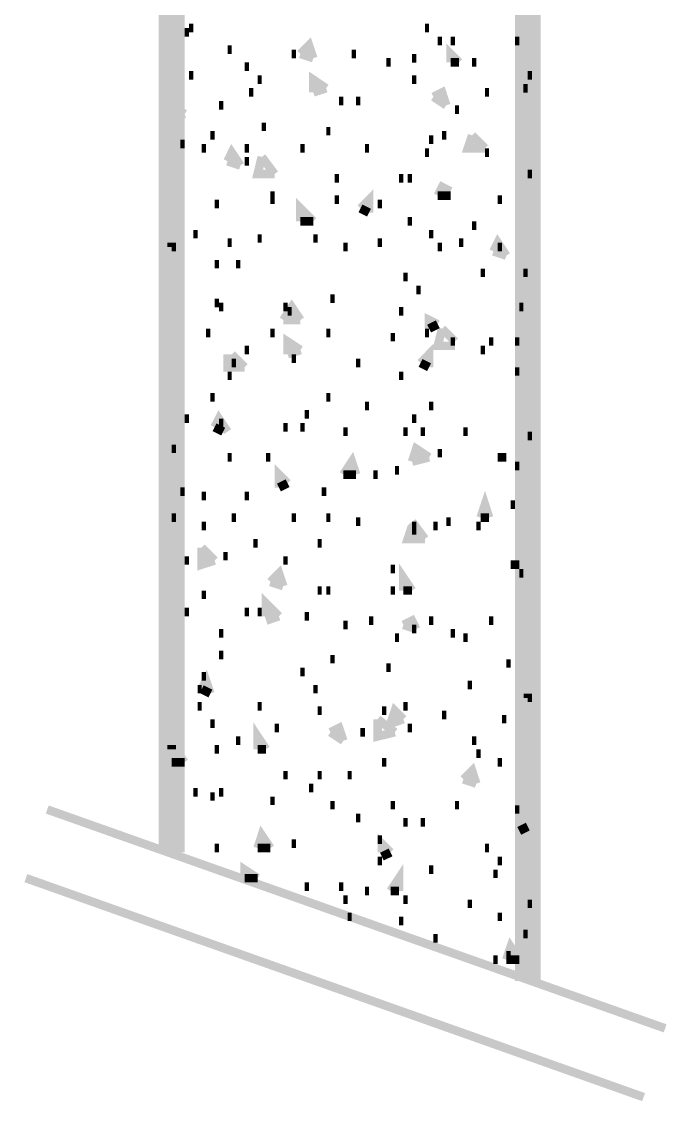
# Model space of a CAD drawing. Extents: x 0.1 to 11.6, y 0.3 to 16.2.
# Drawn here: x 7.6667 to 7.9183, y 9.5267 to 9.9459 of the extents above; entities that cross this region are included whole.
import ezdxf

# ---------------------------------------------------------------- set-up
doc = ezdxf.new("R2010")
doc.units = 0
doc.layers.get('0').update_dxf_attribs({"linetype": 'CONTINUOUS'})

msp = doc.modelspace()

# ---------------------------------------------------------------- linework, layer by layer
at = {"color": 0}
for points, const_width in [([(7.72499, 9.62332), (7.72499, 10.5384)], 0.01), ([(7.86333, 9.57335), (7.86333, 10.49)], 0.01), ([(7.73167, 9.94336), (7.73335, 9.94336)], 0.003333), ([(7.82335, 9.94336), (7.82497, 9.94336)], 0.003333), ([(7.72999, 9.94168), (7.73167, 9.94168)], 0.003333), ([(7.77501, 9.93332), (7.77832, 9.93668), (7.78, 9.93164)], 0.003333), ([(7.82835, 9.93832), (7.83003, 9.93832)], 0.003333), ([(7.83333, 9.93832), (7.83501, 9.93832)], 0.003333), ([(7.85835, 9.93832), (7.86003, 9.93832)], 0.003333), ([(7.74669, 9.935), (7.74832, 9.935)], 0.003333), ([(7.83333, 9.93001), (7.83333, 9.93332), (7.83664, 9.93001)], 0.003333), ([(7.77165, 9.93332), (7.77333, 9.93332)], 0.003333), ([(7.77501, 9.93332), (7.78, 9.93164)], 0.003333), ([(7.79497, 9.93332), (7.79665, 9.93332)], 0.003333), ([(7.80832, 9.93001), (7.81, 9.93001)], 0.003333), ([(7.81836, 9.93164), (7.81999, 9.93164)], 0.003333), ([(7.83333, 9.93001), (7.83664, 9.93001)], 0.003333), ([(7.84169, 9.93001), (7.84332, 9.93001)], 0.003333), ([(7.73167, 9.92503), (7.73335, 9.92503)], 0.003333), ([(7.75331, 9.92833), (7.75499, 9.92833)], 0.003333), ([(7.86333, 9.92503), (7.86501, 9.92503)], 0.003333), ([(7.75836, 9.92333), (7.75999, 9.92333)], 0.003333), ([(7.78, 9.91835), (7.78, 9.92333), (7.785, 9.91997)], 0.003333), ([(7.81836, 9.92333), (7.81999, 9.92333)], 0.003333), ([(7.75499, 9.91835), (7.75667, 9.91835)], 0.003333), ([(7.78, 9.91835), (7.785, 9.91997)], 0.003333), ([(7.82667, 9.91667), (7.83003, 9.91835), (7.83165, 9.91336)], 0.003333), ([(7.82667, 9.91667), (7.83165, 9.91336)], 0.003333), ([(7.84668, 9.91835), (7.84831, 9.91835)], 0.003333), ([(7.86165, 9.91997), (7.86333, 9.91997)], 0.003333), ([(7.72499, 9.90831), (7.72499, 9.91336), (7.72999, 9.91)], 0.003333), ([(7.74333, 9.91336), (7.74501, 9.91336)], 0.003333), ([(7.78999, 9.91499), (7.79167, 9.91499)], 0.003333), ([(7.79665, 9.91499), (7.79833, 9.91499)], 0.003333), ([(7.72499, 9.90831), (7.72999, 9.91)], 0.003333), ([(7.83501, 9.91168), (7.83664, 9.91168)], 0.003333), ([(7.75999, 9.905), (7.76167, 9.905)], 0.003333), ([(7.74001, 9.90169), (7.74164, 9.90169)], 0.003333), ([(7.785, 9.90332), (7.78668, 9.90332)], 0.003333), ([(7.82497, 9.90001), (7.82667, 9.90001)], 0.003333), ([(7.83003, 9.90169), (7.83165, 9.90169)], 0.003333), ([(7.84169, 9.90169), (7.84, 9.89665), (7.84668, 9.89665)], 0.003333), ([(7.84169, 9.90169), (7.84668, 9.89665)], 0.003333), ([(7.72835, 9.89833), (7.72999, 9.89833)], 0.003333), ([(7.73665, 9.89665), (7.73833, 9.89665)], 0.003333), ([(7.74669, 9.89165), (7.74832, 9.89501), (7.75168, 9.88997)], 0.003333), ([(7.75331, 9.89665), (7.75499, 9.89665)], 0.003333), ([(7.77501, 9.89665), (7.77669, 9.89665)], 0.003333), ([(7.80003, 9.89665), (7.80165, 9.89665)], 0.003333), ([(7.74669, 9.89165), (7.75168, 9.88997)], 0.003333), ([(7.75331, 9.89165), (7.75499, 9.89165)], 0.003333), ([(7.75999, 9.89333), (7.75836, 9.88667), (7.76497, 9.88667)], 0.003333), ([(7.75999, 9.89333), (7.76497, 9.88667)], 0.003333), ([(7.82335, 9.89501), (7.82497, 9.89501)], 0.003333), ([(7.84668, 9.89501), (7.84831, 9.89501)], 0.003333), ([(7.78836, 9.88499), (7.78999, 9.88499)], 0.003333), ([(7.81332, 9.88499), (7.815, 9.88499)], 0.003333), ([(7.81668, 9.88499), (7.81836, 9.88499)], 0.003333), ([(7.86333, 9.88667), (7.86501, 9.88667)], 0.003333), ([(7.79833, 9.87332), (7.80165, 9.87668), (7.80165, 9.87169)], 0.003333), ([(7.82835, 9.87831), (7.83003, 9.88167), (7.83333, 9.87999)], 0.003333), ([(7.74164, 9.875), (7.74333, 9.875)], 0.003333), ([(7.76335, 9.87831), (7.76497, 9.87831)], 0.003333), ([(7.76335, 9.87668), (7.76497, 9.87668)], 0.003333), ([(7.77501, 9.86833), (7.77501, 9.87332), (7.78, 9.86833)], 0.003333), ([(7.78836, 9.87668), (7.78999, 9.87668)], 0.003333), ([(7.80501, 9.875), (7.80664, 9.875)], 0.003333), ([(7.82835, 9.87831), (7.83333, 9.87831)], 0.003333), ([(7.85167, 9.87668), (7.85335, 9.87668)], 0.003333), ([(7.79833, 9.87332), (7.80165, 9.87169)], 0.003333), ([(7.77501, 9.86833), (7.78, 9.86833)], 0.003333), ([(7.81668, 9.86833), (7.81836, 9.86833)], 0.003333), ([(7.84169, 9.86664), (7.84332, 9.86664)], 0.003333), ([(7.73335, 9.86333), (7.73503, 9.86333)], 0.003333), ([(7.82497, 9.86333), (7.82667, 9.86333)], 0.003333), ([(7.72499, 9.86003), (7.72499, 9.85835)], 0.003333), ([(7.72499, 9.85835), (7.72667, 9.85835)], 0.003333), ([(7.74669, 9.86003), (7.74832, 9.86003)], 0.003333), ([(7.75836, 9.86165), (7.75999, 9.86165)], 0.003333), ([(7.78, 9.86165), (7.78168, 9.86165)], 0.003333), ([(7.79167, 9.85835), (7.79335, 9.85835)], 0.003333), ([(7.80501, 9.86003), (7.80664, 9.86003)], 0.003333), ([(7.82835, 9.85835), (7.83003, 9.85835)], 0.003333), ([(7.83664, 9.86003), (7.83832, 9.86003)], 0.003333), ([(7.84999, 9.85667), (7.85167, 9.86003), (7.85499, 9.85499)], 0.003333), ([(7.85167, 9.85835), (7.85335, 9.85835)], 0.003333), ([(7.84999, 9.85667), (7.85499, 9.85499)], 0.003333), ([(7.74164, 9.85167), (7.74333, 9.85167)], 0.003333), ([(7.75, 9.85167), (7.75168, 9.85167)], 0.003333), ([(7.815, 9.84668), (7.81668, 9.84668)], 0.003333), ([(7.845, 9.84831), (7.84668, 9.84831)], 0.003333), ([(7.86165, 9.84831), (7.86333, 9.84831)], 0.003333), ([(7.81999, 9.84169), (7.82167, 9.84169)], 0.003333), ([(7.78668, 9.83832), (7.78836, 9.83832)], 0.003333), ([(7.74164, 9.83664), (7.74333, 9.83664)], 0.003333), ([(7.74333, 9.83501), (7.74501, 9.83501)], 0.003333), ([(7.76833, 9.83003), (7.77165, 9.83501), (7.77501, 9.83003)], 0.003333), ([(7.76833, 9.83501), (7.77001, 9.83501)], 0.003333), ([(7.77001, 9.83333), (7.77165, 9.83333)], 0.003333), ([(7.81332, 9.83333), (7.815, 9.83333)], 0.003333), ([(7.86003, 9.83501), (7.86165, 9.83501)], 0.003333), ([(7.76833, 9.83003), (7.77501, 9.83003)], 0.003333), ([(7.82497, 9.82667), (7.82497, 9.83003), (7.82835, 9.82835)], 0.003333), ([(7.73833, 9.82497), (7.74001, 9.82497)], 0.003333), ([(7.76335, 9.82497), (7.76497, 9.82497)], 0.003333), ([(7.785, 9.82497), (7.78668, 9.82497)], 0.003333), ([(7.82335, 9.82497), (7.82497, 9.82497)], 0.003333), ([(7.82497, 9.82667), (7.82835, 9.82835)], 0.003333), ([(7.83003, 9.82667), (7.82835, 9.81999), (7.83501, 9.81999)], 0.003333), ([(7.83003, 9.82667), (7.83501, 9.82167)], 0.003333), ([(7.77001, 9.81668), (7.77001, 9.82167), (7.77501, 9.81836)], 0.003333), ([(7.81, 9.82335), (7.81168, 9.82335)], 0.003333), ([(7.83333, 9.82167), (7.83501, 9.82167)], 0.003333), ([(7.84831, 9.82167), (7.84999, 9.82167)], 0.003333), ([(7.85835, 9.82167), (7.86003, 9.82167)], 0.003333), ([(7.74669, 9.81668), (7.74669, 9.81168), (7.75331, 9.81168)], 0.003333), ([(7.74832, 9.81668), (7.75331, 9.81168)], 0.003333), ([(7.75331, 9.81836), (7.75499, 9.81836)], 0.003333), ([(7.77001, 9.81668), (7.77501, 9.81836)], 0.003333), ([(7.82167, 9.81332), (7.82497, 9.81668), (7.82497, 9.81168)], 0.003333), ([(7.845, 9.81836), (7.84668, 9.81836)], 0.003333), ([(7.74832, 9.81332), (7.75, 9.81332)], 0.003333), ([(7.77165, 9.815), (7.77333, 9.815)], 0.003333), ([(7.79665, 9.81332), (7.79833, 9.81332)], 0.003333), ([(7.82167, 9.81332), (7.82497, 9.81168)], 0.003333), ([(7.74669, 9.80832), (7.74832, 9.80832)], 0.003333), ([(7.81332, 9.80832), (7.815, 9.80832)], 0.003333), ([(7.85835, 9.81), (7.86003, 9.81)], 0.003333), ([(7.74001, 9.80003), (7.74164, 9.80003)], 0.003333), ([(7.785, 9.80003), (7.78668, 9.80003)], 0.003333), ([(7.80003, 9.79665), (7.80165, 9.79665)], 0.003333), ([(7.82497, 9.79665), (7.82667, 9.79665)], 0.003333), ([(7.72999, 9.79167), (7.73167, 9.79167)], 0.003333), ([(7.74164, 9.78836), (7.74333, 9.79167), (7.74669, 9.78668)], 0.003333), ([(7.77669, 9.79335), (7.77832, 9.79335)], 0.003333), ([(7.81836, 9.79167), (7.81999, 9.79167)], 0.003333), ([(7.74164, 9.78836), (7.74501, 9.78668)], 0.003333), ([(7.74333, 9.78999), (7.74501, 9.78999)], 0.003333), ([(7.76833, 9.78836), (7.77001, 9.78836)], 0.003333), ([(7.77501, 9.78836), (7.77669, 9.78836)], 0.003333), ([(7.79167, 9.78668), (7.79335, 9.78668)], 0.003333), ([(7.815, 9.78668), (7.81668, 9.78668)], 0.003333), ([(7.82167, 9.78668), (7.82335, 9.78668)], 0.003333), ([(7.83832, 9.78668), (7.84, 9.78668)], 0.003333), ([(7.86333, 9.785), (7.86501, 9.785)], 0.003333), ([(7.72499, 9.78), (7.72667, 9.78)], 0.003333), ([(7.81836, 9.77501), (7.81999, 9.78), (7.82497, 9.77669)], 0.003333), ([(7.82835, 9.77832), (7.83003, 9.77832)], 0.003333), ([(7.74669, 9.77669), (7.74832, 9.77669)], 0.003333), ([(7.76167, 9.77669), (7.76335, 9.77669)], 0.003333), ([(7.79167, 9.77001), (7.79497, 9.77501), (7.79665, 9.77001)], 0.003333), ([(7.81836, 9.77501), (7.82497, 9.77669)], 0.003333), ([(7.85167, 9.77669), (7.85335, 9.77669)], 0.003333), ([(7.85335, 9.77669), (7.85499, 9.77669)], 0.003333), ([(7.76665, 9.76497), (7.76665, 9.77001), (7.77001, 9.76665)], 0.003333), ([(7.79167, 9.77001), (7.79665, 9.77001)], 0.003333), ([(7.80333, 9.77001), (7.80501, 9.77001)], 0.003333), ([(7.81168, 9.77165), (7.81332, 9.77165)], 0.003333), ([(7.85835, 9.77333), (7.86003, 9.77333)], 0.003333), ([(7.76665, 9.76497), (7.77001, 9.76665)], 0.003333), ([(7.72835, 9.76335), (7.72999, 9.76335)], 0.003333), ([(7.73665, 9.76167), (7.73833, 9.76167)], 0.003333), ([(7.75331, 9.76167), (7.75499, 9.76167)], 0.003333), ([(7.78331, 9.76335), (7.785, 9.76335)], 0.003333), ([(7.845, 9.75331), (7.84668, 9.75836), (7.84831, 9.75331)], 0.003333), ([(7.85667, 9.75836), (7.85835, 9.75836)], 0.003333), ([(7.72499, 9.75331), (7.72667, 9.75331)], 0.003333), ([(7.74832, 9.75331), (7.75, 9.75331)], 0.003333), ([(7.77165, 9.75331), (7.77333, 9.75331)], 0.003333), ([(7.785, 9.75331), (7.78668, 9.75331)], 0.003333), ([(7.845, 9.75331), (7.84831, 9.75331)], 0.003333), ([(7.73665, 9.75), (7.73833, 9.75)], 0.003333), ([(7.79665, 9.75168), (7.79833, 9.75168)], 0.003333), ([(7.81836, 9.75), (7.81668, 9.74501), (7.82335, 9.74501)], 0.003333), ([(7.81836, 9.75168), (7.82335, 9.74501)], 0.003333), ([(7.81836, 9.75), (7.81999, 9.75)], 0.003333), ([(7.82667, 9.75), (7.82835, 9.75)], 0.003333), ([(7.83165, 9.75168), (7.83333, 9.75168)], 0.003333), ([(7.84332, 9.75), (7.845, 9.75)], 0.003333), ([(7.81836, 9.74832), (7.81999, 9.74832)], 0.003333), ([(7.73665, 9.74164), (7.74164, 9.73665)], 0.003333), ([(7.73665, 9.74164), (7.73665, 9.73503), (7.74164, 9.73665)], 0.003333), ([(7.75667, 9.74333), (7.75836, 9.74333)], 0.003333), ([(7.78168, 9.74333), (7.78331, 9.74333)], 0.003333), ([(7.72999, 9.73665), (7.73167, 9.73665)], 0.003333), ([(7.74501, 9.73833), (7.74669, 9.73833)], 0.003333), ([(7.76833, 9.73665), (7.77001, 9.73665)], 0.003333), ([(7.76335, 9.72835), (7.76665, 9.73167), (7.76833, 9.72667)], 0.003333), ([(7.81, 9.73335), (7.81168, 9.73335)], 0.003333), ([(7.815, 9.72499), (7.815, 9.72999), (7.81836, 9.72499)], 0.003333), ([(7.85667, 9.73503), (7.85835, 9.73503)], 0.003333), ([(7.85835, 9.73503), (7.86003, 9.73503)], 0.003333), ([(7.76335, 9.72835), (7.76833, 9.72667)], 0.003333), ([(7.86003, 9.73167), (7.86165, 9.73167)], 0.003333), ([(7.78168, 9.72499), (7.78331, 9.72499)], 0.003333), ([(7.785, 9.72499), (7.78668, 9.72499)], 0.003333), ([(7.81, 9.72499), (7.81168, 9.72499)], 0.003333), ([(7.815, 9.72499), (7.81836, 9.72499)], 0.003333), ([(7.73665, 9.72331), (7.73833, 9.72331)], 0.003333), ([(7.76167, 9.715), (7.76167, 9.72), (7.76665, 9.715)], 0.003333), ([(7.72999, 9.71669), (7.73167, 9.71669)], 0.003333), ([(7.75331, 9.71669), (7.75499, 9.71669)], 0.003333), ([(7.75836, 9.71669), (7.75999, 9.71669)], 0.003333), ([(7.76167, 9.71332), (7.76665, 9.715)], 0.003333), ([(7.77669, 9.715), (7.77832, 9.715)], 0.003333), ([(7.79167, 9.71164), (7.79335, 9.71164)], 0.003333), ([(7.80165, 9.71332), (7.80333, 9.71332)], 0.003333), ([(7.815, 9.71164), (7.81836, 9.71332), (7.81999, 9.71001)], 0.003333), ([(7.815, 9.71164), (7.81999, 9.71001)], 0.003333), ([(7.82497, 9.71332), (7.82667, 9.71332)], 0.003333), ([(7.84831, 9.71332), (7.84999, 9.71332)], 0.003333), ([(7.74333, 9.70833), (7.74501, 9.70833)], 0.003333), ([(7.81836, 9.71001), (7.81999, 9.71001)], 0.003333), ([(7.83333, 9.70833), (7.83501, 9.70833)], 0.003333), ([(7.81168, 9.70665), (7.81332, 9.70665)], 0.003333), ([(7.83832, 9.70665), (7.84, 9.70665)], 0.003333), ([(7.74333, 9.69997), (7.74501, 9.69997)], 0.003333), ([(7.78668, 9.69835), (7.78836, 9.69835)], 0.003333), ([(7.80832, 9.69499), (7.81, 9.69499)], 0.003333), ([(7.85499, 9.69667), (7.85667, 9.69667)], 0.003333), ([(7.73665, 9.68668), (7.73833, 9.69), (7.74001, 9.685)], 0.003333), ([(7.73665, 9.69168), (7.73833, 9.69168)], 0.003333), ([(7.77501, 9.69336), (7.77669, 9.69336)], 0.003333), ([(7.73503, 9.68668), (7.73665, 9.68668)], 0.003333), ([(7.73665, 9.68668), (7.74001, 9.685)], 0.003333), ([(7.78, 9.68668), (7.78168, 9.68668)], 0.003333), ([(7.84, 9.68832), (7.84169, 9.68832)], 0.003333), ([(7.86333, 9.685), (7.86333, 9.68332)], 0.003333), ([(7.86333, 9.68332), (7.86501, 9.68332)], 0.003333), ([(7.73503, 9.68001), (7.73665, 9.68001)], 0.003333), ([(7.75836, 9.68001), (7.75999, 9.68001)], 0.003333), ([(7.78168, 9.67833), (7.78331, 9.67833)], 0.003333), ([(7.80664, 9.67833), (7.80832, 9.67833)], 0.003333), ([(7.81, 9.67333), (7.81168, 9.67833), (7.815, 9.67503)], 0.003333), ([(7.815, 9.68001), (7.81668, 9.68001)], 0.003333), ([(7.80501, 9.67503), (7.81168, 9.66997)], 0.003333), ([(7.80501, 9.67503), (7.80501, 9.66835), (7.81168, 9.66997)], 0.003333), ([(7.81, 9.67333), (7.815, 9.67503)], 0.003333), ([(7.83003, 9.67665), (7.83165, 9.67665)], 0.003333), ([(7.85335, 9.67503), (7.85499, 9.67503)], 0.003333), ([(7.74001, 9.67333), (7.74164, 9.67333)], 0.003333), ([(7.75836, 9.66336), (7.75836, 9.66835), (7.76167, 9.66336)], 0.003333), ([(7.76497, 9.67165), (7.76665, 9.67165)], 0.003333), ([(7.78668, 9.66997), (7.78999, 9.67165), (7.79167, 9.66667)], 0.003333), ([(7.78668, 9.66997), (7.79167, 9.66667)], 0.003333), ([(7.79833, 9.66997), (7.80003, 9.66997)], 0.003333), ([(7.81668, 9.67165), (7.81836, 9.67165)], 0.003333), ([(7.75, 9.66667), (7.75168, 9.66667)], 0.003333), ([(7.84169, 9.66667), (7.84332, 9.66667)], 0.003333), ([(7.72499, 9.66499), (7.72999, 9.65831)], 0.003333), ([(7.72499, 9.66499), (7.72499, 9.66336)], 0.003333), ([(7.74164, 9.66336), (7.74333, 9.66336)], 0.003333), ([(7.75836, 9.66336), (7.76167, 9.66336)], 0.003333), ([(7.84332, 9.66168), (7.845, 9.66168)], 0.003333), ([(7.72499, 9.65831), (7.72999, 9.65831)], 0.003333), ([(7.80664, 9.65831), (7.80832, 9.65831)], 0.003333), ([(7.85167, 9.65831), (7.85335, 9.65831)], 0.003333), ([(7.76833, 9.65332), (7.77001, 9.65332)], 0.003333), ([(7.78168, 9.65332), (7.78331, 9.65332)], 0.003333), ([(7.79335, 9.65332), (7.79497, 9.65332)], 0.003333), ([(7.83832, 9.65169), (7.84169, 9.655), (7.84332, 9.65001)], 0.003333), ([(7.83832, 9.65169), (7.84332, 9.65001)], 0.003333), ([(7.73335, 9.64665), (7.73503, 9.64665)], 0.003333), ([(7.74001, 9.64501), (7.74164, 9.64501)], 0.003333), ([(7.74333, 9.64665), (7.74501, 9.64665)], 0.003333), ([(7.77832, 9.64833), (7.78, 9.64833)], 0.003333), ([(7.76335, 9.64333), (7.76497, 9.64333)], 0.003333), ([(7.78668, 9.64165), (7.78836, 9.64165)], 0.003333), ([(7.81, 9.64165), (7.81168, 9.64165)], 0.003333), ([(7.83501, 9.64165), (7.83664, 9.64165)], 0.003333), ([(7.91667, 9.55501), (7.67665, 9.63997)], 0.003333), ([(7.79665, 9.63667), (7.79833, 9.63667)], 0.003333), ([(7.85835, 9.63997), (7.86003, 9.63997)], 0.003333), ([(7.86003, 9.63167), (7.86003, 9.63667), (7.86333, 9.63336)], 0.003333), ([(7.75836, 9.625), (7.75999, 9.62999), (7.76335, 9.625)], 0.003333), ([(7.815, 9.63499), (7.81668, 9.63499)], 0.003333), ([(7.82167, 9.63499), (7.82335, 9.63499)], 0.003333), ([(7.86003, 9.63167), (7.86333, 9.63336)], 0.003333), ([(7.80501, 9.62831), (7.80664, 9.62831)], 0.003333), ([(7.80664, 9.62332), (7.80664, 9.62668), (7.81, 9.62332)], 0.003333), ([(7.74164, 9.625), (7.74333, 9.625)], 0.003333), ([(7.75836, 9.625), (7.76335, 9.625)], 0.003333), ([(7.75836, 9.625), (7.75999, 9.625)], 0.003333), ([(7.77165, 9.62668), (7.77333, 9.62668)], 0.003333), ([(7.80664, 9.62169), (7.81, 9.62332)], 0.003333), ([(7.84668, 9.625), (7.84831, 9.625)], 0.003333), ([(7.80501, 9.62001), (7.80664, 9.62001)], 0.003333), ([(7.85167, 9.62001), (7.85335, 9.62001)], 0.003333), ([(7.75331, 9.61333), (7.75331, 9.61664), (7.75836, 9.61333)], 0.003333), ([(7.81, 9.60835), (7.81332, 9.61333), (7.81332, 9.60835)], 0.003333), ([(7.82497, 9.61664), (7.82667, 9.61664)], 0.003333), ([(7.84999, 9.61501), (7.85167, 9.61501)], 0.003333), ([(7.90831, 9.52832), (7.66835, 9.61333)], 0.003333), ([(7.75331, 9.61333), (7.75836, 9.61333)], 0.003333), ([(7.77669, 9.61003), (7.77832, 9.61003)], 0.003333), ([(7.78999, 9.61003), (7.79167, 9.61003)], 0.003333), ([(7.80003, 9.60835), (7.80165, 9.60835)], 0.003333), ([(7.81, 9.60835), (7.81332, 9.60835)], 0.003333), ([(7.79167, 9.60499), (7.79335, 9.60499)], 0.003333), ([(7.815, 9.60499), (7.81668, 9.60499)], 0.003333), ([(7.84, 9.60335), (7.84169, 9.60335)], 0.003333), ([(7.86333, 9.60335), (7.86501, 9.60335)], 0.003333), ([(7.79335, 9.59831), (7.79497, 9.59831)], 0.003333), ([(7.79335, 9.59831), (7.79497, 9.59831)], 0.003333), ([(7.85167, 9.59831), (7.85335, 9.59831)], 0.003333), ([(7.81332, 9.59668), (7.815, 9.59668)], 0.003333), ([(7.86165, 9.59169), (7.86333, 9.595), (7.86501, 9.595)], 0.003333), ([(7.82667, 9.59), (7.82835, 9.59)], 0.003333), ([(7.86165, 9.59169), (7.86333, 9.59169)], 0.003333), ([(7.85499, 9.58165), (7.85667, 9.58664), (7.86003, 9.58165)], 0.003333), ([(7.84999, 9.58165), (7.85167, 9.58165)], 0.003333), ([(7.85499, 9.58333), (7.85667, 9.58333)], 0.003333), ([(7.85499, 9.58165), (7.86003, 9.58165)], 0.003333)]:
    msp.add_lwpolyline(points, dxfattribs=dict(at, const_width=const_width))

doc.saveas('drawing.dxf')
